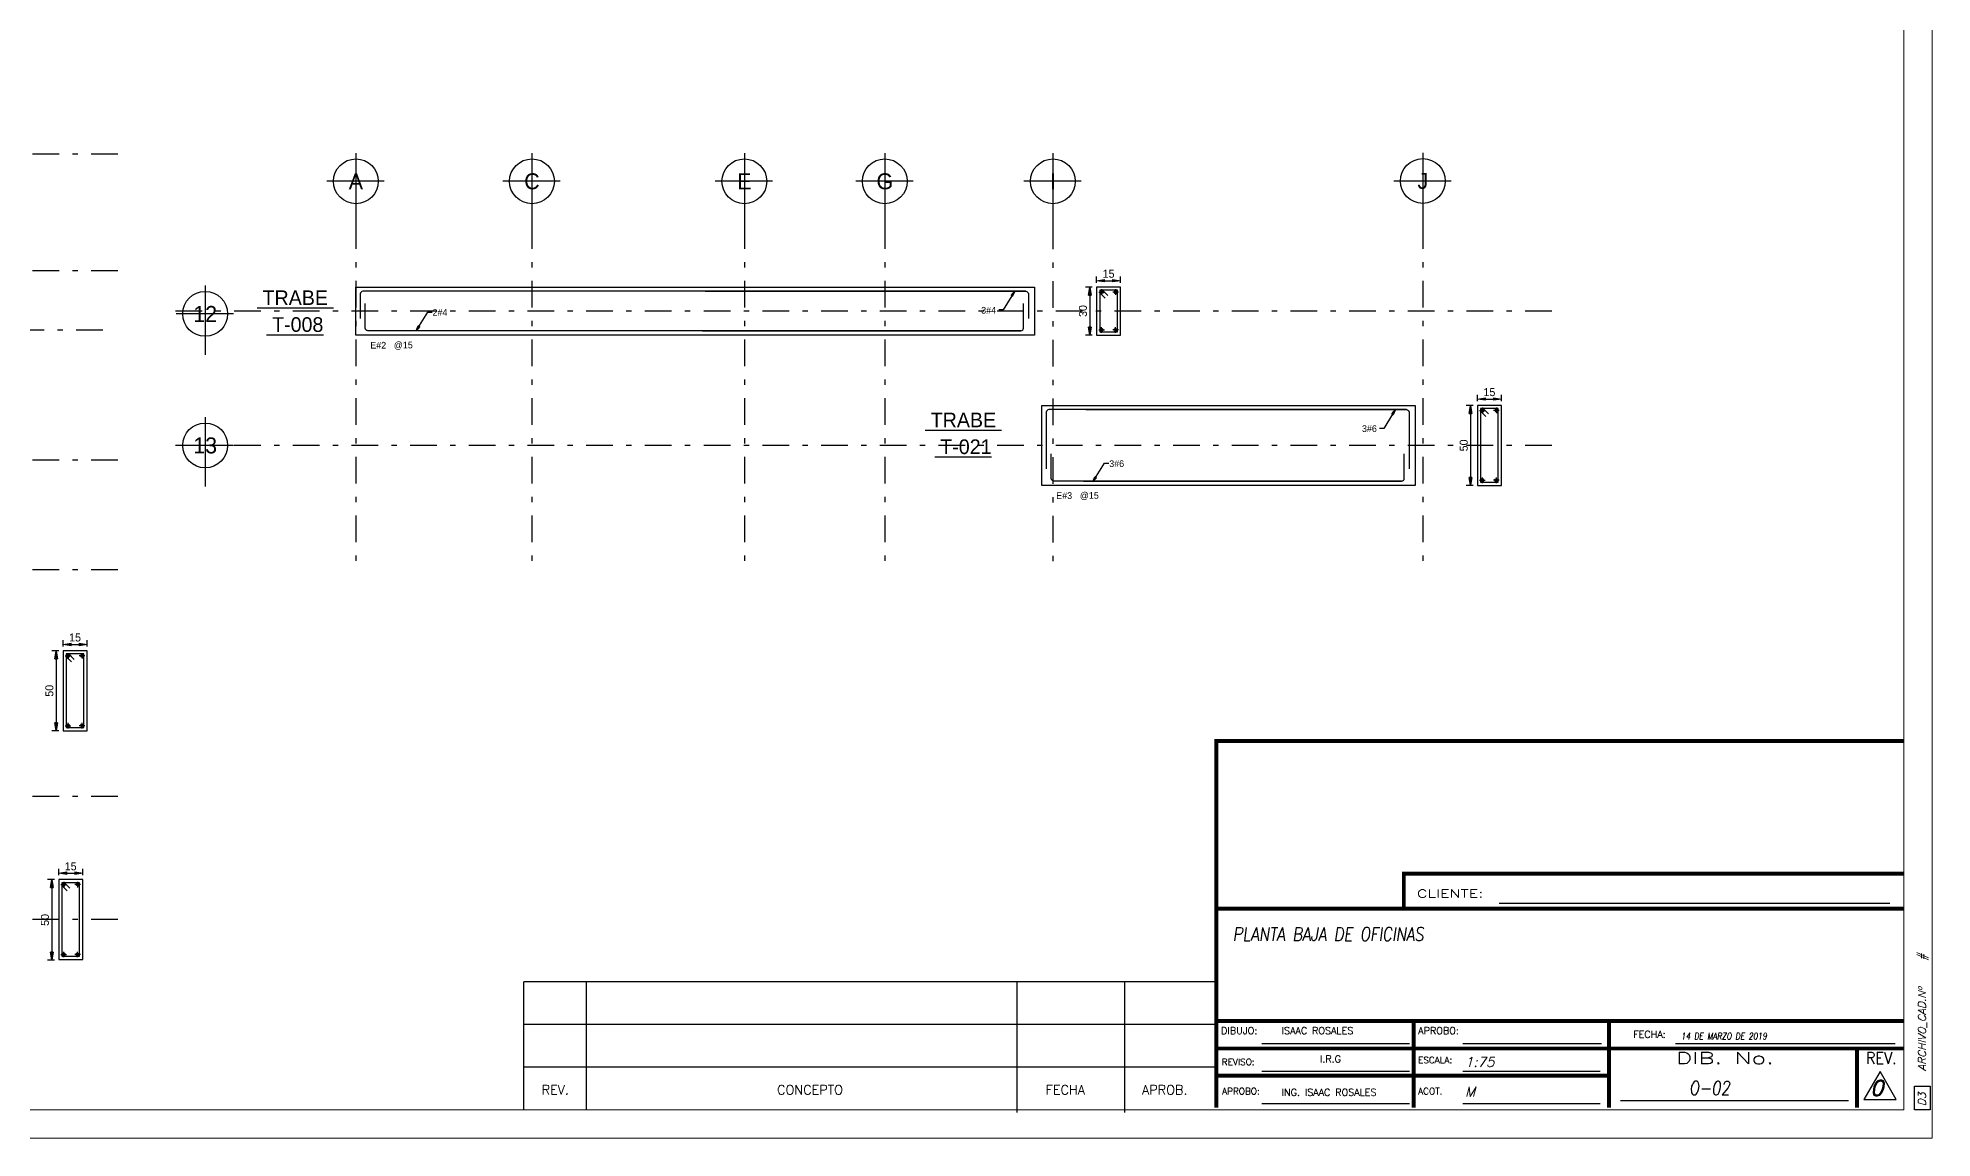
# Model space of a CAD drawing. Header units: millimetres. Extents: x -25 to 297, y -2 to 43.
# Drawn here: x 103.9 to 139.4, y 0 to 20.64 of the extents above; entities that cross this region are included whole.
import ezdxf
from ezdxf.enums import TextEntityAlignment as Align

# ---------------------------------------------------------------- set-up
doc = ezdxf.new("R2010")
doc.units = ezdxf.units.MM
for name, pattern in [('CENTER', [50.8, 31.75, -6.35, 6.35, -6.35]), ('DASHDOT', [1, 0.5, -0.25, 0, -0.25]), ('HIDDEN', [9.525, 6.35, -3.175]), ('PHANTOM', [2.5, 1.25, -0.25, 0.25, -0.25, 0.25, -0.25])]:
    doc.linetypes.add(name, pattern=pattern)
for name, color, linetype in [('1', 2, 'CENTER'), ('2', 4, 'Continuous'), ('3', 4, 'Continuous'), ('4', 3, 'HIDDEN'), ('6', 7, 'Continuous'), ('7', 1, 'PHANTOM'), ('C', 11, 'Continuous'), ('CAJONES', 15, 'Continuous'), ('EJES', 250, 'DASHDOT'), ('TITULO', 242, 'Continuous'), ('TZ', 15, 'Continuous')]:
    doc.layers.add(name, color=color, linetype=linetype)
doc.styles.add('LEROY', font='stylu.ttf')
doc.styles.add('ROMAND', font='romand.shx', dxfattribs={"width": 0.8, "oblique": 8})
doc.dimstyles.new('LEROY_CONC', dxfattribs={"dimtxt": 0.15, "dimasz": 0.15, "dimexe": 0.08, "dimexo": 0.08, "dimgap": 0.05, "dimtad": 1, "dimdec": 0, "dimlfac": 20, "dimzin": 0, "dimdsep": 46, "dimtxsty": 'LEROY', "dimblk1": 'FLECHA', "dimblk2": 'FLECHA', "dimsah": 1, "dimcen": 0.2, "dimclrd": 256, "dimclre": 256, "dimclrt": 5, "dimadec": 0, "dimazin": 0, "dimtfac": 0.5, "dimtdec": 0, "dimtix": 1, "dimtofl": 0, "dimtmove": 0, "dimatfit": 3, "dimldrblk": 'FLECHA', "dimfxl": 1, "dimtolj": 1, "dimtzin": 0, "dimarcsym": 0})

# ---------------------------------------------------------------- blocks, each defined once
blk = doc.blocks.new('EJE-VERT')
at = {"color": 15, "linetype": 'Continuous'}
for p, q in [((0, 2.163), (0, 0)), ((0.883, 1.28), (-0.909, 1.28))]:
    blk.add_line(p, q, dxfattribs=at)
blk.add_circle((0, 1.28), 0.7, dxfattribs=at)
at = {"color": 242, "style": 'LEROY'}
blk.add_attdef('EJE', text='', height=0.5, dxfattribs=at).set_placement((0, 1.28), align=Align.MIDDLE)
blk = doc.blocks.new('FL1')
at = {"layer": 'CAJONES', "linetype": 'Continuous'}
h = blk.add_hatch(color=5, dxfattribs=at)
h.paths.add_polyline_path([(0, 0), (0, 0), (0.108, -0.172), (0.136, -0.155)])
h.paths.add_polyline_path([(0, 0), (0.08, -0.189), (0.108, -0.172)])
at = {"layer": 'CAJONES', "color": 5, "linetype": 'Continuous'}
blk.add_line((0.136, -0.155), (0.08, -0.189), dxfattribs=at)
blk.add_lwpolyline([(0.136, -0.155), (0, 0), (0.08, -0.189)], dxfattribs=at)
at = {"layer": 'CAJONES', "color": 11}
blk.add_lwpolyline([(0.108, -0.172), (0.438, -0.701), (0.6, -0.701)], dxfattribs=at)
at = {"layer": 'CAJONES', "color": 5, "style": 'LEROY'}
blk.add_attdef('FL1', (0.618, -0.835), '', height=0.25, dxfattribs=at)
blk = doc.blocks.new('FL2')
at = {"layer": 'CAJONES', "linetype": 'Continuous'}
h = blk.add_hatch(color=5, dxfattribs=at)
h.paths.add_polyline_path([(0.108, 0.172), (0.08, 0.189), (0, 0)])
h.paths.add_polyline_path([(0.136, 0.155), (0.108, 0.172), (0, 0), (0, 0)])
at = {"layer": 'CAJONES', "color": 5, "linetype": 'Continuous'}
blk.add_line((0.136, 0.155), (0.08, 0.189), dxfattribs=at)
at = {"layer": 'CAJONES', "color": 11}
blk.add_lwpolyline([(0, 0), (0.438, 0.701), (0.6, 0.701)], dxfattribs=at)
at = {"layer": 'CAJONES', "color": 5, "linetype": 'Continuous'}
blk.add_lwpolyline([(0.136, 0.155), (0, 0), (0.08, 0.189)], dxfattribs=at)
at = {"layer": 'CAJONES', "color": 5, "style": 'LEROY'}
blk.add_attdef('FL2', (0.614, 0.562), '', height=0.25, dxfattribs=at)
blk = doc.blocks.new('CTRTXT')
at = {"color": 242, "style": 'LEROY'}
blk.add_attdef('TRABE', text='', height=0.275, dxfattribs=at).set_placement((-1.01, -0.613), align=Align.CENTER)
blk = doc.blocks.new('Var_1')
at = {"layer": 'TZ'}
h = blk.add_hatch(dxfattribs=at)
h.set_pattern_fill('ANSI31', color=250, scale=0.01, style=0)
h.set_pattern_definition([(45, (-118.599832, -46.150385), (-0.02245064, 0.02245064), [])])
edge = h.paths.add_edge_path()
edge.add_arc((0, 0), 0.125, 0, 360)
at = {"layer": 'TZ', "color": 250}
for p, q in [((-0.25, 0), (0.25, 0)), ((0, 0.25), (0, -0.25))]:
    blk.add_line(p, q, dxfattribs=at)
at = {"layer": 'TZ', "color": 5}
blk.add_circle((0, 0), 0.125, dxfattribs=at)
blk = doc.blocks.new('FLECHA')
at = {"linetype": 'Continuous'}
blk.add_hatch(color=5, dxfattribs=at).paths.add_polyline_path([(0, 0), (-1, 0.16), (-1, -0.16)])
at = {"color": 5, "linetype": 'Continuous'}
blk.add_line((-1, 0.16), (-1, -0.16), dxfattribs=at)
blk.add_lwpolyline([(-1, 0.16), (0, 0), (-1, -0.16)], dxfattribs=at)
blk = doc.blocks.new('*D195')
at = {"layer": 'C', "lineweight": -2, "transparency": 16777216}
for p, q in [((123.742, 16.043), (123.742, 16.162)), ((123.892, 16.082), (124.042, 16.082)), ((124.192, 16.043), (124.192, 16.162))]:
    blk.add_line(p, q, dxfattribs=at)
at = {"layer": 'Defpoints', "color": 0, "transparency": 16777216}
for p in [(124.192, 16.082), (123.742, 15.963), (124.192, 15.963)]:
    blk.add_point(p, dxfattribs=at)
at = {"layer": 'C', "lineweight": -2, "transparency": 16777216, "xscale": 0.15, "yscale": 0.15, "zscale": 0.15, "rotation": 180}
blk.add_blockref('FLECHA', (123.742, 16.082), dxfattribs=at)
at = {"layer": 'C', "lineweight": -2, "transparency": 16777216, "xscale": 0.15, "yscale": 0.15, "zscale": 0.15}
blk.add_blockref('FLECHA', (124.192, 16.082), dxfattribs=at)
at = {"layer": 'C', "color": 5, "transparency": 16777216, "insert": (123.967, 16.211), "char_height": 0.15, "attachment_point": 5, "style": 'LEROY'}
blk.add_mtext('\\A1;15', dxfattribs=at)
blk = doc.blocks.new('*D196')
at = {"layer": 'C', "lineweight": -2, "transparency": 16777216}
for p, q in [((123.662, 15.963), (123.535, 15.963)), ((123.615, 15.813), (123.615, 15.213)), ((123.662, 15.063), (123.535, 15.063))]:
    blk.add_line(p, q, dxfattribs=at)
at = {"layer": 'Defpoints', "color": 0, "transparency": 16777216}
for p in [(123.742, 15.963), (123.615, 15.063), (123.742, 15.063)]:
    blk.add_point(p, dxfattribs=at)
at = {"layer": 'C', "lineweight": -2, "transparency": 16777216, "xscale": 0.15, "yscale": 0.15, "zscale": 0.15}
for p, rotation in [((123.615, 15.963), 90), ((123.615, 15.063), 270)]:
    blk.add_blockref('FLECHA', p, dxfattribs=dict(at, rotation=rotation))
at = {"layer": 'C', "color": 5, "transparency": 16777216, "insert": (123.487, 15.513), "char_height": 0.15, "attachment_point": 5, "rotation": 90, "style": 'LEROY'}
blk.add_mtext('\\A1;30', dxfattribs=at)
blk = doc.blocks.new('*D197')
at = {"layer": 'C', "lineweight": -2, "transparency": 16777216}
for p, q in [((104.287, 4.93), (104.287, 5.049)), ((104.737, 4.93), (104.737, 5.049)), ((104.437, 4.969), (104.587, 4.969))]:
    blk.add_line(p, q, dxfattribs=at)
at = {"layer": 'Defpoints', "color": 0, "transparency": 16777216}
for p in [(104.287, 4.85), (104.737, 4.969), (104.737, 4.85)]:
    blk.add_point(p, dxfattribs=at)
at = {"layer": 'C', "lineweight": -2, "transparency": 16777216, "xscale": 0.15, "yscale": 0.15, "zscale": 0.15, "rotation": 180}
blk.add_blockref('FLECHA', (104.287, 4.969), dxfattribs=at)
at = {"layer": 'C', "lineweight": -2, "transparency": 16777216, "xscale": 0.15, "yscale": 0.15, "zscale": 0.15}
blk.add_blockref('FLECHA', (104.737, 4.969), dxfattribs=at)
at = {"layer": 'C', "color": 5, "transparency": 16777216, "insert": (104.512, 5.097), "char_height": 0.15, "attachment_point": 5, "style": 'LEROY'}
blk.add_mtext('\\A1;15', dxfattribs=at)
blk = doc.blocks.new('*D198')
at = {"layer": 'C', "lineweight": -2, "transparency": 16777216}
for p, q in [((104.207, 4.85), (104.08, 4.85)), ((104.16, 4.7), (104.16, 3.487)), ((104.207, 3.337), (104.08, 3.337))]:
    blk.add_line(p, q, dxfattribs=at)
at = {"layer": 'Defpoints', "color": 0, "transparency": 16777216}
for p in [(104.287, 4.85), (104.16, 3.337), (104.287, 3.337)]:
    blk.add_point(p, dxfattribs=at)
at = {"layer": 'C', "lineweight": -2, "transparency": 16777216, "xscale": 0.15, "yscale": 0.15, "zscale": 0.15}
for p, rotation in [((104.16, 4.85), 90), ((104.16, 3.337), 270)]:
    blk.add_blockref('FLECHA', p, dxfattribs=dict(at, rotation=rotation))
at = {"layer": 'C', "color": 5, "transparency": 16777216, "insert": (104.031, 4.093), "char_height": 0.15, "attachment_point": 5, "rotation": 90, "style": 'LEROY'}
blk.add_mtext('\\A1;50', dxfattribs=at)
blk = doc.blocks.new('*D223')
at = {"layer": 'C', "lineweight": -2, "transparency": 16777216}
for p, q in [((130.88, 13.823), (130.88, 13.942)), ((131.03, 13.862), (131.18, 13.862)), ((131.33, 13.823), (131.33, 13.942))]:
    blk.add_line(p, q, dxfattribs=at)
at = {"layer": 'Defpoints', "color": 0, "transparency": 16777216}
for p in [(131.33, 13.862), (130.88, 13.743), (131.33, 13.743)]:
    blk.add_point(p, dxfattribs=at)
at = {"layer": 'C', "lineweight": -2, "transparency": 16777216, "xscale": 0.15, "yscale": 0.15, "zscale": 0.15, "rotation": 180}
blk.add_blockref('FLECHA', (130.88, 13.862), dxfattribs=at)
at = {"layer": 'C', "lineweight": -2, "transparency": 16777216, "xscale": 0.15, "yscale": 0.15, "zscale": 0.15}
blk.add_blockref('FLECHA', (131.33, 13.862), dxfattribs=at)
at = {"layer": 'C', "color": 5, "transparency": 16777216, "insert": (131.105, 13.991), "char_height": 0.15, "attachment_point": 5, "style": 'LEROY'}
blk.add_mtext('\\A1;15', dxfattribs=at)
blk = doc.blocks.new('*D224')
at = {"layer": 'C', "lineweight": -2, "transparency": 16777216}
for p, q in [((130.8, 13.743), (130.672, 13.743)), ((130.752, 13.593), (130.752, 12.393)), ((130.8, 12.243), (130.672, 12.243))]:
    blk.add_line(p, q, dxfattribs=at)
at = {"layer": 'Defpoints', "color": 0, "transparency": 16777216}
for p in [(130.88, 13.743), (130.752, 12.243), (130.88, 12.243)]:
    blk.add_point(p, dxfattribs=at)
at = {"layer": 'C', "lineweight": -2, "transparency": 16777216, "xscale": 0.15, "yscale": 0.15, "zscale": 0.15}
for p, rotation in [((130.752, 13.743), 90), ((130.752, 12.243), 270)]:
    blk.add_blockref('FLECHA', p, dxfattribs=dict(at, rotation=rotation))
at = {"layer": 'C', "color": 5, "transparency": 16777216, "insert": (130.624, 12.993), "char_height": 0.15, "attachment_point": 5, "rotation": 90, "style": 'LEROY'}
blk.add_mtext('\\A1;50', dxfattribs=at)
blk = doc.blocks.new('*D228')
at = {"layer": 'C', "lineweight": -2, "transparency": 16777216}
for p, q in [((104.369, 9.221), (104.369, 9.34)), ((104.519, 9.26), (104.669, 9.26)), ((104.819, 9.221), (104.819, 9.34))]:
    blk.add_line(p, q, dxfattribs=at)
at = {"layer": 'Defpoints', "color": 0, "transparency": 16777216}
for p in [(104.819, 9.26), (104.369, 9.141), (104.819, 9.141)]:
    blk.add_point(p, dxfattribs=at)
at = {"layer": 'C', "lineweight": -2, "transparency": 16777216, "xscale": 0.15, "yscale": 0.15, "zscale": 0.15, "rotation": 180}
blk.add_blockref('FLECHA', (104.369, 9.26), dxfattribs=at)
at = {"layer": 'C', "lineweight": -2, "transparency": 16777216, "xscale": 0.15, "yscale": 0.15, "zscale": 0.15}
blk.add_blockref('FLECHA', (104.819, 9.26), dxfattribs=at)
at = {"layer": 'C', "color": 5, "transparency": 16777216, "insert": (104.594, 9.389), "char_height": 0.15, "attachment_point": 5, "style": 'LEROY'}
blk.add_mtext('\\A1;15', dxfattribs=at)
blk = doc.blocks.new('*D229')
at = {"layer": 'C', "lineweight": -2, "transparency": 16777216}
for p, q in [((104.289, 9.141), (104.162, 9.141)), ((104.242, 8.991), (104.242, 7.791)), ((104.289, 7.641), (104.162, 7.641))]:
    blk.add_line(p, q, dxfattribs=at)
at = {"layer": 'Defpoints', "color": 0, "transparency": 16777216}
for p in [(104.369, 9.141), (104.242, 7.641), (104.369, 7.641)]:
    blk.add_point(p, dxfattribs=at)
at = {"layer": 'C', "lineweight": -2, "transparency": 16777216, "xscale": 0.15, "yscale": 0.15, "zscale": 0.15}
for p, rotation in [((104.242, 9.141), 90), ((104.242, 7.641), 270)]:
    blk.add_blockref('FLECHA', p, dxfattribs=dict(at, rotation=rotation))
at = {"layer": 'C', "color": 5, "transparency": 16777216, "insert": (104.113, 8.391), "char_height": 0.15, "attachment_point": 5, "rotation": 90, "style": 'LEROY'}
blk.add_mtext('\\A1;50', dxfattribs=at)

msp = doc.modelspace()

# ---------------------------------------------------------------- linework, layer by layer
at = {"layer": '4', "color": 4, "linetype": 'Continuous'}
for p, q in [((125.987, 2.934), (113.006, 2.934)), ((113.006, 1.333), (113.006, 2.934)), ((114.179, 1.333), (114.179, 2.934)), ((122.251, 1.283), (122.251, 2.934)), ((124.272, 0.482), (124.272, 2.934)), ((125.987, 2.133), (113.006, 2.133)), ((113.006, 0.532), (113.006, 2.133)), ((114.179, 0.532), (114.179, 2.133)), ((122.251, 0.482), (122.251, 2.133)), ((125.987, 1.333), (113.006, 1.333))]:
    msp.add_line(p, q, dxfattribs=at)
at = {"layer": '6', "lineweight": 0}
for points in [[(75.383, 43.038), (139.403, 43.038), (139.403, 0), (75.383, 0)], [(75.915, 42.506), (138.871, 42.506), (138.871, 0.532), (75.915, 0.532)]]:
    msp.add_lwpolyline(points, close=True, dxfattribs=at)
at = {"layer": '6', "const_width": 0.0732}
for points in [[(138.871, 7.45), (125.987, 7.45), (125.987, 0.569)], [(138.871, 4.962), (129.501, 4.962), (129.501, 4.303)], [(138.871, 4.303), (125.987, 4.303)], [(138.871, 2.195), (125.987, 2.195)], [(129.687, 0.569), (129.687, 2.195)], [(133.347, 0.569), (133.347, 2.195)], [(137.993, 0.569), (137.993, 1.682)], [(133.347, 1.17), (125.987, 1.17)]]:
    msp.add_lwpolyline(points, dxfattribs=at)
at = {"layer": '6', "const_width": 0.0732, "flags": 128}
msp.add_lwpolyline([(138.871, 1.682), (125.987, 1.682)], dxfattribs=at)
at = {"layer": '7', "color": 7, "linetype": 'Continuous'}
msp.add_line((131.29, 4.407), (138.613, 4.407), dxfattribs=at)
at = {"layer": '7', "color": 1, "linetype": 'Continuous'}
for p, q in [((126.842, 1.776), (129.61, 1.776)), ((130.609, 1.776), (133.205, 1.776)), ((134.596, 1.776), (138.711, 1.776)), ((126.842, 1.255), (129.61, 1.255)), ((130.609, 1.255), (133.178, 1.255)), ((126.842, 0.652), (129.61, 0.652)), ((130.609, 0.652), (133.178, 0.652)), ((133.561, 0.707), (137.834, 0.707))]:
    msp.add_line(p, q, dxfattribs=at)
at = {"layer": '7'}
for points in [[(138.428, 1.249), (138.126, 0.726), (138.731, 0.726)], [(139.073, 0.532), (139.073, 0.977), (139.366, 0.977), (139.366, 0.532)]]:
    msp.add_lwpolyline(points, close=True, dxfattribs=at)
at = {"layer": 'CAJONES'}
for points in [[(109.858, 15.062), (109.858, 15.962), (122.579, 15.963), (122.579, 15.063)], [(122.716, 12.242), (122.716, 13.742), (129.716, 13.743), (129.716, 12.243)]]:
    msp.add_lwpolyline(points, close=True, dxfattribs=at)
at = {"layer": 'CAJONES', "color": 1}
for points in [[(122.413, 15.883), (109.991, 15.883, 0.414214), (109.941, 15.833), (109.941, 15.373)], [(122.322, 15.143), (110.082, 15.143, -0.414214), (110.032, 15.193), (110.032, 15.653)], [(116.358, 15.143), (122.322, 15.143, 0.414214), (122.372, 15.193), (122.372, 15.653)], [(116.404, 15.883), (122.413, 15.883, -0.414214), (122.463, 15.833), (122.463, 15.373)], [(129.55, 13.663), (122.849, 13.663, 0.414214), (122.799, 13.613), (122.799, 12.553)], [(123.541, 13.663), (129.55, 13.663, -0.414214), (129.6, 13.613), (129.6, 12.553)], [(129.459, 12.323), (122.941, 12.323, -0.414214), (122.891, 12.373), (122.891, 12.833)], [(123.495, 12.323), (129.459, 12.323, 0.414214), (129.509, 12.373), (129.509, 12.833)]]:
    msp.add_lwpolyline(points, format="xyb", dxfattribs=at)
at = {"layer": 'EJES'}
for p, q in [((105.399, 18.453), (80.004, 18.453)), ((109.858, 17.178), (109.858, 10.611)), ((113.158, 17.177), (113.158, 10.611)), ((117.14, 17.178), (117.14, 10.611)), ((119.772, 17.178), (119.772, 10.611)), ((122.922, 17.172), (122.922, 10.611)), ((129.857, 17.178), (129.857, 10.611)), ((105.399, 16.264), (79.966, 16.264)), ((132.277, 15.512), (106.476, 15.512)), ((105.113, 15.151), (80.529, 15.151)), ((132.277, 12.992), (106.27, 12.992)), ((105.399, 12.715), (79.966, 12.715)), ((105.399, 10.656), (79.909, 10.656)), ((105.399, 6.409), (80.785, 6.409)), ((105.399, 4.099), (79.959, 4.099))]:
    msp.add_line(p, q, dxfattribs=at)
at = {"layer": 'TZ', "color": 3}
for p, q in [((123.902, 15.752), (123.802, 15.852)), ((123.952, 15.802), (123.852, 15.903)), ((131.039, 13.533), (130.94, 13.632)), ((131.089, 13.582), (130.989, 13.683)), ((104.529, 8.931), (104.429, 9.03)), ((104.579, 8.98), (104.479, 9.081)), ((104.447, 4.639), (104.347, 4.739)), ((104.497, 4.689), (104.396, 4.79))]:
    msp.add_line(p, q, dxfattribs=at)
at = {"layer": 'TZ'}
for points in [[(123.742, 15.063), (124.192, 15.063), (124.192, 15.963), (123.742, 15.963)], [(130.88, 12.243), (131.33, 12.243), (131.33, 13.743), (130.88, 13.743)], [(104.369, 7.641), (104.819, 7.641), (104.819, 9.141), (104.369, 9.141)], [(104.287, 3.35), (104.737, 3.35), (104.737, 4.85), (104.287, 4.85)]]:
    msp.add_lwpolyline(points, close=True, dxfattribs=at)
at = {"layer": 'TZ', "color": 3}
for points in [[(123.802, 15.123), (124.132, 15.123), (124.132, 15.903), (123.802, 15.903)], [(130.94, 12.303), (131.27, 12.303), (131.27, 13.683), (130.94, 13.683)], [(104.429, 7.701), (104.759, 7.701), (104.759, 9.081), (104.429, 9.081)], [(104.347, 3.41), (104.677, 3.41), (104.677, 4.79), (104.347, 4.79)]]:
    msp.add_lwpolyline(points, close=True, dxfattribs=at)

# ---------------------------------------------------------------- block references
at = {"layer": 'C', "color": 11}
ref = msp.add_blockref('FL1', (122.207, 15.883), dxfattribs=dict(at, xscale=-0.5, yscale=0.5, zscale=0.5))
ref.add_attrib('FL1', '3#4', (121.579, 15.465), dxfattribs={"layer": 'CAJONES', "color": 5, "height": 0.125, "style": 'LEROY'})
at = {"layer": 'C', "color": 11, "xscale": 0.5, "yscale": 0.5, "zscale": 0.5}
for p, values in [((110.988, 15.143), {'FL2': '2#4'}), ((123.672, 12.307), {'FL2': '3#6'})]:
    msp.add_blockref('FL2', p, dxfattribs=at).add_auto_attribs(values)
at = {"layer": 'C', "color": 11}
ref = msp.add_blockref('FL1', (129.344, 13.663), dxfattribs=dict(at, xscale=-0.5, yscale=0.5, zscale=0.5))
ref.add_attrib('FL1', '3#6', (128.716, 13.245), dxfattribs={"layer": 'CAJONES', "color": 5, "height": 0.125, "style": 'LEROY'})
at = {"layer": 'EJES', "xscale": 0.599999999999909, "yscale": 0.599999999999909, "zscale": 0.599999999999909}
for p, values in [((109.858, 17.178), {'EJE': 'A'}), ((117.14, 17.178), {'EJE': 'E'}), ((119.772, 17.178), {'EJE': 'G'}), ((129.857, 17.183), {'EJE': 'J'}), ((107.033, 14.692), {'EJE': '12'}), ((107.033, 12.224), {'EJE': '13'})]:
    msp.add_blockref('EJE-VERT', p, dxfattribs=at).add_auto_attribs(values)
at = {"layer": 'EJES'}
for p, xscale, yscale, zscale, rotation, values in [((113.158, 17.178), 0.5999999999999067, 0.5999999999999067, 0.5999999999999067, 359.9831932342179, {'EJE': 'C'}), ((122.922, 17.178), 0.5999999999999118, 0.5999999999999118, 0.5999999999999118, 359.9732348766866, {'EJE': 'I'})]:
    msp.add_blockref('EJE-VERT', p, dxfattribs=dict(at, xscale=xscale, yscale=yscale, zscale=zscale, rotation=rotation)).add_auto_attribs(values)
at = {"layer": 'TITULO'}
for p, values in [((109.732, 16.238), {'TRABE': '%%U TRABE '}), ((109.727, 15.735), {'TRABE': '%%U T-008'}), ((122.256, 13.945), {'TRABE': '%%U TRABE '}), ((122.251, 13.443), {'TRABE': '%%U T-021'})]:
    msp.add_blockref('CTRTXT', p, dxfattribs=at).add_auto_attribs(values)
at = {"layer": 'TZ'}
for p, xscale, yscale, zscale in [((123.837, 15.868), 0.2099999999999454, 0.2099999999999454, 0.2099999999999454), ((124.098, 15.868), -0.2099999999999454, 0.2100000000000136, 0.21), ((130.974, 13.648), 0.2099999999999454, 0.2099999999999454, 0.2099999999999454), ((131.235, 13.648), -0.2099999999999454, 0.2100000000000136, 0.21), ((104.464, 9.046), 0.2099999999999454, 0.2099999999999454, 0.2099999999999454), ((104.725, 9.046), -0.2099999999999454, 0.2100000000000136, 0.21), ((104.381, 4.755), 0.2099999999999454, 0.2099999999999454, 0.2099999999999454), ((104.643, 4.755), -0.2099999999999454, 0.2100000000000136, 0.21)]:
    msp.add_blockref('Var_1', p, dxfattribs=dict(at, xscale=xscale, yscale=yscale, zscale=zscale))
at = {"layer": 'TZ', "rotation": 180}
for p, xscale, yscale, zscale in [((123.837, 15.158), -0.2099999999999454, 0.2100000000000136, 0.21), ((124.098, 15.158), 0.2099999999999454, 0.2099999999999454, 0.2099999999999454), ((130.974, 12.338), -0.2099999999999454, 0.2100000000000136, 0.21), ((131.235, 12.338), 0.2099999999999454, 0.2099999999999454, 0.2099999999999454), ((104.464, 7.736), -0.2099999999999454, 0.2100000000000136, 0.21), ((104.725, 7.736), 0.2099999999999454, 0.2099999999999454, 0.2099999999999454), ((104.381, 3.444), -0.2099999999999454, 0.2100000000000136, 0.21), ((104.643, 3.444), 0.2099999999999454, 0.2099999999999454, 0.2099999999999454)]:
    msp.add_blockref('Var_1', p, dxfattribs=dict(at, xscale=xscale, yscale=yscale, zscale=zscale))

# ---------------------------------------------------------------- texts
at = {"layer": '1', "color": 1, "linetype": 'Continuous', "style": 'ROMAND', "width": 1.359613}
msp.add_text('CLIENTE:', height=0.1464, dxfattribs=at).set_placement((129.747, 4.514), (130.989, 4.514), align=Align.FIT)
at = {"layer": '1', "style": 'ROMAND', "oblique": 15}
for tag, p, s in [('1:75', (130.648, 1.338), 'ESCALA'), ('M', (130.648, 0.78), 'mm')]:
    msp.add_attdef(tag, p, s, height=0.183, dxfattribs=at)
at = {"layer": '2', "color": 2, "linetype": 'CENTER', "style": 'ROMAND'}
for s, height, p in [('DIBUJO:', 0.1318, (126.076, 1.95)), ('ISAAC ROSALES', 0.13177, (127.21, 1.95)), ('APROBO:', 0.1318, (129.77, 1.95)), ('FECHA:', 0.1318, (133.801, 1.881)), ('REVISO:', 0.122, (126.088, 1.368)), ('I.R.G', 0.1318, (127.929, 1.419)), ('ESCALA:', 0.122, (129.766, 1.404)), ('APROBO:', 0.122, (126.094, 0.82)), ('ING. ISAAC ROSALES ', 0.13177, (127.21, 0.795)), ('ACOT.', 0.122, (129.769, 0.821))]:
    msp.add_text(s, height=height, dxfattribs=at).set_placement(p)
for s, width, p, p2 in [('DIB. No.', 1.349923, (134.602, 1.392), (136.437, 1.392)), ('REV.', 0.833399, (138.163, 1.392), (138.738, 1.392))]:
    msp.add_text(s, height=0.2196, dxfattribs=dict(at, width=width)).set_placement(p, p2, align=Align.FIT)
at = {"layer": '2', "style": 'ROMAND', "oblique": 15}
msp.add_attdef('#', (139.288, 3.331), '', height=0.146, rotation=90, dxfattribs=at)
at = {"layer": '2', "style": 'ROMAND', "oblique": 15, "flags": 2}
for tag, p, s, height in [('ARCHIVO_CAD.Nº', (139.288, 1.259), 'ARCHIVO CAD.No. ESRO ESTRUCTURAS Y MONTAJE', 0.14641), ('D3', (139.288, 0.599), 'D3', 0.1464)]:
    msp.add_attdef(tag, p, s, height=height, rotation=90, dxfattribs=at)
at = {"layer": '3', "color": 3, "linetype": 'Continuous', "style": 'ROMAND'}
for s, p in [('REV.', (113.34, 0.819)), ('APROB.', (124.594, 0.819))]:
    msp.add_text(s, height=0.1757, dxfattribs=at).set_placement(p)
at = {"layer": '3', "linetype": 'Continuous', "style": 'ROMAND'}
for s, p in [('CONCEPTO', (117.753, 0.819)), ('FECHA', (122.788, 0.819))]:
    msp.add_text(s, height=0.1757, dxfattribs=at).set_placement(p)
at = {"layer": '6', "lineweight": 0, "style": 'ROMAND', "oblique": 8, "width": 0.8}
for s, height, p in [('PLANTA BAJA DE OFICINAS', 0.2546, (126.294, 3.699)), ('14 DE MARZO DE 2019', 0.1273, (134.697, 1.849)), ('O-02', 0.2546, (134.847, 0.815))]:
    msp.add_text(s, height=height, dxfattribs=at).set_placement(p)
at = {"layer": '7', "style": 'ROMAND', "oblique": 15}
msp.add_attdef('0', text='0', height=0.293, dxfattribs=at).set_placement((138.363, 0.94), align=Align.MIDDLE)
at = {"layer": 'C', "color": 5, "style": 'LEROY'}
for s, p in [('E#2', (110.128, 14.809)), ('@15', (110.569, 14.812, 0)), ('E#3', (122.986, 11.989)), ('@15', (123.428, 11.992, 0))]:
    msp.add_text(s, height=0.125, dxfattribs=at).set_placement(p)

# ---------------------------------------------------------------- dimensions: what is measured, and where the dimension line sits
at = {"layer": 'C'}
for p1, p2, distance, picture, middle in [((123.742, 15.963), (124.192, 15.963), 0.12, '*D195', (123.967, 16.211)), ((123.742, 15.963), (123.742, 15.063), -0.127, '*D196', (123.487, 15.513)), ((130.88, 13.743), (131.33, 13.743), 0.12, '*D223', (131.105, 13.991)), ((130.879582736, 13.742892378), (130.879582736, 12.242892378), -0.127233167, '*D224', (130.623561137, 12.992892378)), ((104.369, 9.141), (104.819, 9.141), 0.12, '*D228', (104.594, 9.389)), ((104.369459231, 9.140840803), (104.369459231, 7.640840803), -0.127233167, '*D229', (104.113437631, 8.390840803)), ((104.287, 4.85), (104.737, 4.85), 0.12, '*D197', (104.512, 5.097)), ((104.287, 4.85), (104.287, 3.337), -0.127, '*D198', (104.031, 4.093))]:
    dim = msp.add_aligned_dim(p1=p1, p2=p2, distance=distance, dimstyle='LEROY_CONC', override={"dimlfac": 33}, dxfattribs=at)
    dim.commit()
    dim.dimension.update_dxf_attribs({"geometry": picture, "text_midpoint": middle})

doc.saveas('drawing.dxf')
